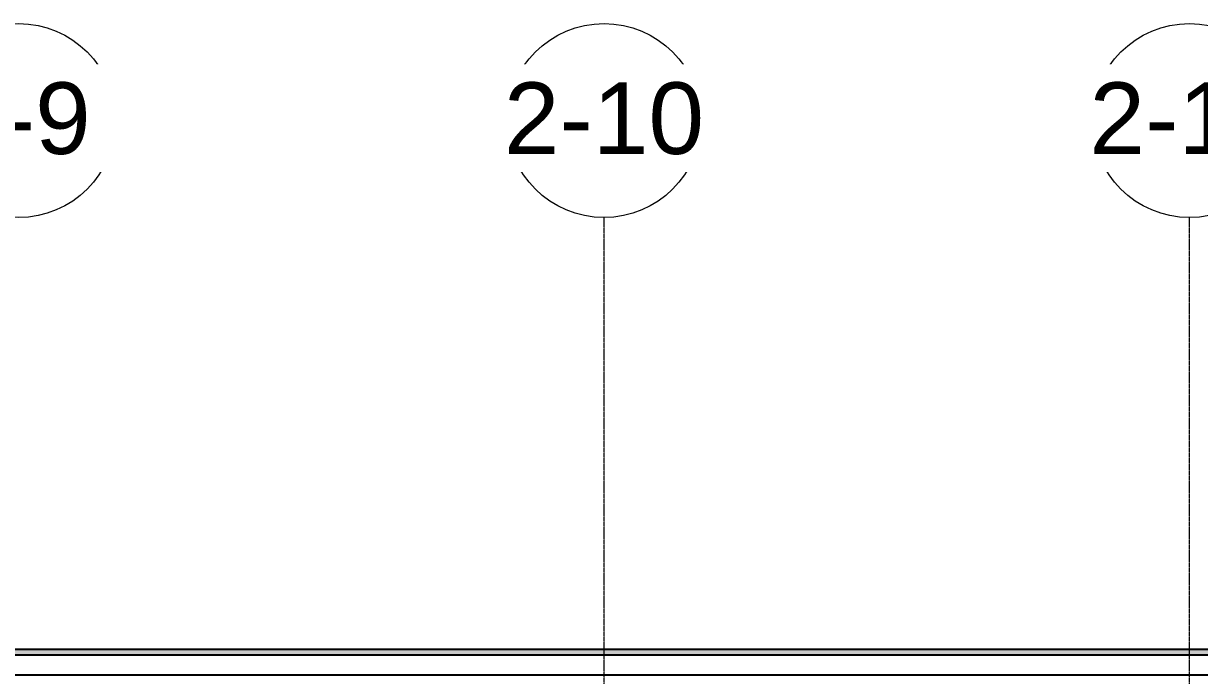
# Model space of a CAD drawing. Header units: inches. Extents: x -54880 to -186, y -132 to 853.
# Drawn here: x -11571 to -10990, y 347 to 670 of the extents above; entities that cross this region are included whole.
import ezdxf

# ---------------------------------------------------------------- set-up
doc = ezdxf.new("R2010")
doc.units = ezdxf.units.IN
doc.header["$MEASUREMENT"] = 0
doc.linetypes.add('Grid Line 1_2_', pattern=[0.875, 0.5, -0.125, 0.125, -0.125])
for name, color, linetype, lineweight in [('A-CLNG', 13, 'Continuous', 9), ('A-ROOF', 132, 'Continuous', 9), ('S-GRID', 1, 'Continuous', 9), ('S-GRID-IDEN', 1, 'Continuous', 9)]:
    doc.layers.add(name, color=color, linetype=linetype, lineweight=lineweight)
doc.styles.add('Arial', font='arial.ttf', dxfattribs={"height": 35.407186})

# ---------------------------------------------------------------- blocks, each defined once
blk = doc.blocks.new('Grid - Grid Head - Circle-14747-Section 6')
at = {"layer": 'S-GRID-IDEN'}
blk.add_circle((-23085.89, 621.76), 48, dxfattribs=at)

msp = doc.modelspace()

# ---------------------------------------------------------------- hatches: boundary and pattern name
at = {"layer": 'A-ROOF'}
msp.add_hatch(color=256, dxfattribs=at).paths.add_polyline_path([(-13900.75761, 357.27623), (-10398.25761, 357.27623), (-10398.25761, 360.15372), (-13906.98808, 360.15372), (-13906.98808, 357.27623), (-13901.75761, 357.27623)], flags=0)

# ---------------------------------------------------------------- linework, layer by layer
at = {"layer": 'A-CLNG', "lineweight": 25}
for p, q in [((-10410.89238, 357.27623), (-13892.00761, 357.27623)), ((-13892.00761, 347.51777), (-10410.89238, 347.51777))]:
    msp.add_line(p, q, dxfattribs=at)
at = {"layer": 'A-ROOF', "lineweight": 25}
msp.add_line((-10398.25761, 360.15372), (-13906.98808, 360.15372), dxfattribs=at)
at = {"layer": 'S-GRID', "linetype": 'Grid Line 1_2_'}
for p, q in [((-11284.25761, -132), (-11284.25761, 573.76478)), ((-11284.25761, -132), (-11284.25761, 573.76478)), ((-10994.75761, -132), (-10994.75761, 573.76478)), ((-10994.75761, -132), (-10994.75761, 573.76478))]:
    msp.add_line(p, q, dxfattribs=at)

# ---------------------------------------------------------------- block references
at = {"layer": 'S-GRID-IDEN'}
for p in [(11512.13261, 0), (11801.63261, 0), (12091.13261, 0)]:
    msp.add_blockref('Grid - Grid Head - Circle-14747-Section 6', p, dxfattribs=at)

# ---------------------------------------------------------------- next in the draw order: texts
at = {"layer": 'S-GRID-IDEN', "char_height": 35.407186, "attachment_point": 2, "line_spacing_factor": 0.938532, "style": 'Arial', "bg_fill": 3, "box_fill_scale": 1.25, "bg_fill_color": 0, "bg_fill_transparency": 0}
for s, insert, width in [('1-9', (-11573.76684, 640.63852), 85.104), ('1-10', (-11284.26684, 640.63852), 117.936), ('1-11', (-10994.76684, 640.63852), 117.936)]:
    msp.add_mtext(s, dxfattribs=dict(at, insert=insert, width=width))

# ---------------------------------------------------------------- next in the draw order: block references
at = {"layer": 'S-GRID-IDEN'}
for p in [(11512.13261, 0), (11801.63261, 0), (12091.13261, 0)]:
    msp.add_blockref('Grid - Grid Head - Circle-14747-Section 6', p, dxfattribs=at)

# ---------------------------------------------------------------- next in the draw order: texts
at = {"layer": 'S-GRID-IDEN', "char_height": 35.407186, "attachment_point": 2, "line_spacing_factor": 0.938532, "style": 'Arial', "bg_fill": 3, "box_fill_scale": 1.25, "bg_fill_color": 0, "bg_fill_transparency": 0}
for s, insert, width in [('2-9', (-11573.76684, 640.63852), 85.104), ('2-10', (-11284.26684, 640.63852), 117.936), ('2-11', (-10994.76684, 640.63852), 117.936)]:
    msp.add_mtext(s, dxfattribs=dict(at, insert=insert, width=width))

doc.saveas('drawing.dxf')
